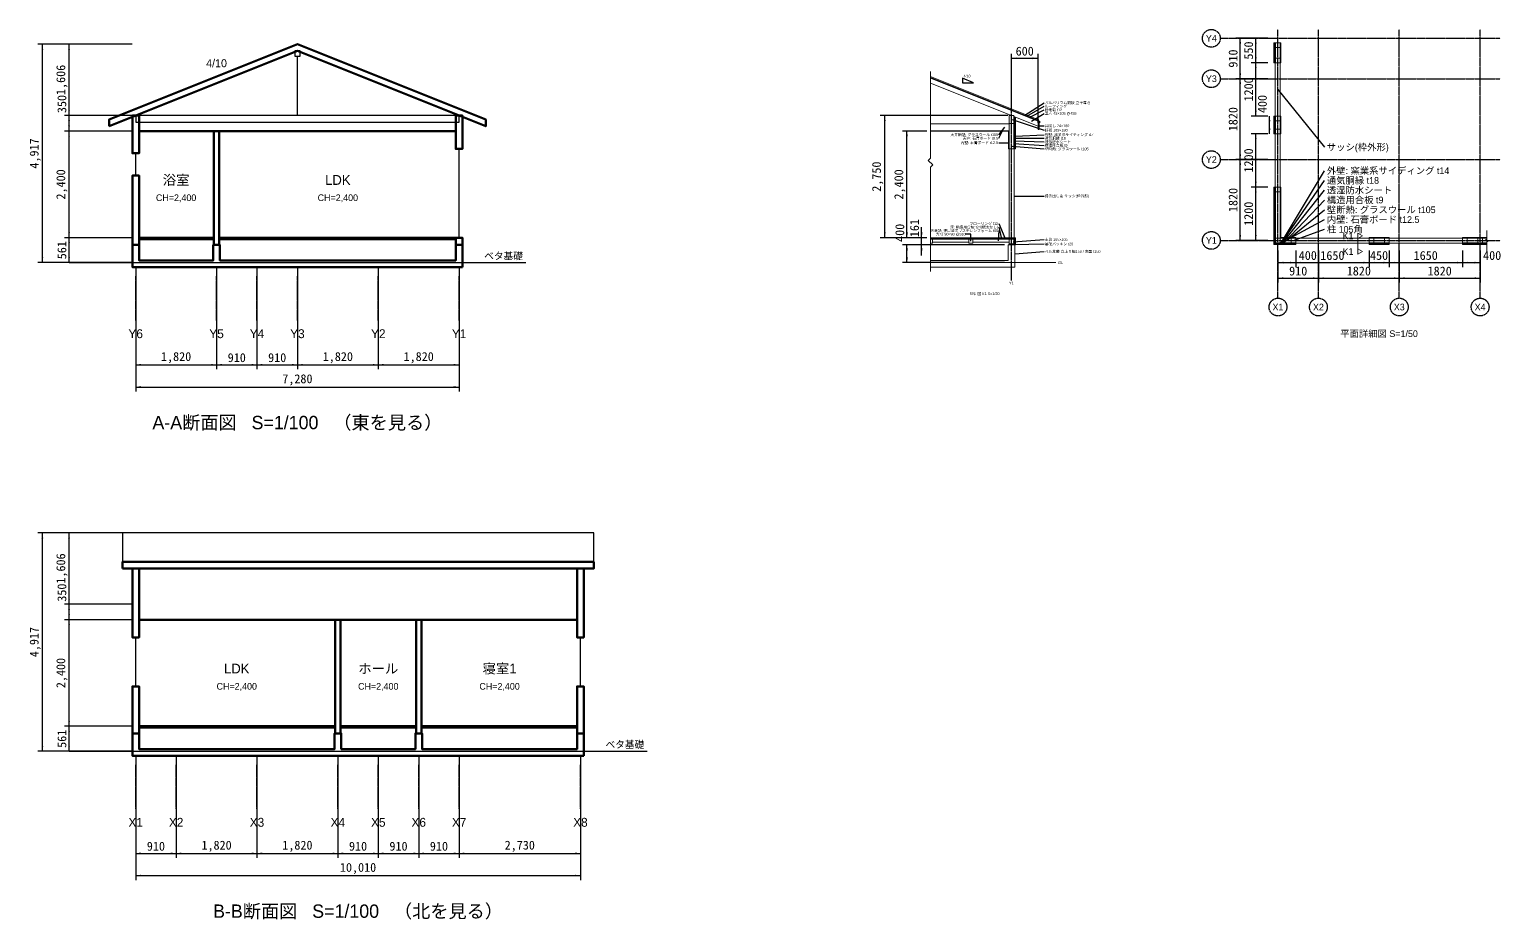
# Model space of a CAD drawing. Header units: millimetres. Extents: x -2900 to 61032, y -25289 to 10180.
# Drawn here: x 27899 to 61032, y -25289 to -5250 of the extents above; entities that cross this region are included whole.
import ezdxf
from ezdxf.enums import TextEntityAlignment as Align

# ---------------------------------------------------------------- set-up
doc = ezdxf.new("R2010")
doc.units = ezdxf.units.MM
doc.linetypes.add('CENTER', pattern=[50.8, 31.75, -6.35, 6.35, -6.35])
for name, color, linetype in [('DIM', 2, 'CONTINUOUS'), ('GRID', 1, 'CENTER'), ('SECT', 7, 'CONTINUOUS'), ('SECT_VIEW', 8, 'CONTINUOUS'), ('TEXT', 7, 'CONTINUOUS')]:
    doc.layers.add(name, color=color, linetype=linetype)
for name, color, linetype, lineweight in [('KANA_CUT', 255, 'CONTINUOUS', 0), ('KANA_INS', 6, 'CONTINUOUS', 0), ('KANA_VIEW', 8, 'CONTINUOUS', 0), ('PD_CUT', 255, 'CONTINUOUS', 0), ('PD_INS', 6, 'CONTINUOUS', 0), ('PD_VIEW', 8, 'CONTINUOUS', 0)]:
    doc.layers.add(name, color=color, linetype=linetype, lineweight=lineweight)
doc.styles.add('kst32b', font='kst32b')
doc.styles.add('unicode', font='unicode')
doc.dimstyles.get("Standard").update_dxf_attribs({"dimtxt": 200, "dimasz": 120, "dimexe": 100, "dimexo": 80, "dimgap": 60, "dimtad": 0, "dimtoh": 1, "dimzin": 12, "dimdsep": 46, "dimcen": 0.09, "dimazin": 3, "dimtfac": 1, "dimtdec": 4, "dimtofl": 0, "dimtmove": 0, "dimatfit": 3, "dimfxl": 1, "dimtolj": 1, "dimtzin": 0, "dimarcsym": 0})

# ---------------------------------------------------------------- blocks, each defined once
blk = doc.blocks.new('*D59')
at = {"layer": 'DIM', "color": 0, "linetype": 'ByBlock', "lineweight": -2}
for p, q in [((30290, -10580), (30290, -12900)), ((32110, -10580), (32110, -12900)), ((30290, -12800), (32110, -12800))]:
    blk.add_line(p, q, dxfattribs=at)
for points in [[(30290, -12800), (30410, -12780), (30410, -12820)], [(32110, -12800), (31990, -12820), (31990, -12780)]]:
    blk.add_solid(points, dxfattribs=at)
at = {"layer": 'DIM', "color": 0, "linetype": 'CONTINUOUS', "lineweight": -2, "insert": (31200, -12640), "char_height": 200, "width": 588.89, "attachment_point": 5}
blk.add_mtext('1,820', dxfattribs=at)
blk = doc.blocks.new('*D60')
at = {"layer": 'DIM', "color": 0, "linetype": 'ByBlock', "lineweight": -2}
for p, q in [((32110, -10580), (32110, -12900)), ((33020, -10580), (33020, -12900)), ((32110, -12800), (33020, -12800))]:
    blk.add_line(p, q, dxfattribs=at)
for points in [[(32110, -12800), (32230, -12780), (32230, -12820)], [(33020, -12800), (32900, -12820), (32900, -12780)]]:
    blk.add_solid(points, dxfattribs=at)
at = {"layer": 'DIM', "color": 0, "linetype": 'CONTINUOUS', "lineweight": -2, "insert": (32565, -12640), "char_height": 200, "width": 355.56, "attachment_point": 5}
blk.add_mtext('910', dxfattribs=at)
blk = doc.blocks.new('*D61')
at = {"layer": 'DIM', "color": 0, "linetype": 'ByBlock', "lineweight": -2}
for p, q in [((33020, -10580), (33020, -12900)), ((33930, -10580), (33930, -12900)), ((33020, -12800), (33930, -12800))]:
    blk.add_line(p, q, dxfattribs=at)
for points in [[(33020, -12800), (33140, -12780), (33140, -12820)], [(33930, -12800), (33810, -12820), (33810, -12780)]]:
    blk.add_solid(points, dxfattribs=at)
at = {"layer": 'DIM', "color": 0, "linetype": 'CONTINUOUS', "lineweight": -2, "insert": (33475, -12640), "char_height": 200, "width": 355.56, "attachment_point": 5}
blk.add_mtext('910', dxfattribs=at)
blk = doc.blocks.new('*D62')
at = {"layer": 'DIM', "color": 0, "linetype": 'ByBlock', "lineweight": -2}
for p, q in [((33930, -10580), (33930, -12900)), ((35750, -10580), (35750, -12900)), ((33930, -12800), (35750, -12800))]:
    blk.add_line(p, q, dxfattribs=at)
for points in [[(33930, -12800), (34050, -12780), (34050, -12820)], [(35750, -12800), (35630, -12820), (35630, -12780)]]:
    blk.add_solid(points, dxfattribs=at)
at = {"layer": 'DIM', "color": 0, "linetype": 'CONTINUOUS', "lineweight": -2, "insert": (34840, -12640), "char_height": 200, "width": 588.89, "attachment_point": 5}
blk.add_mtext('1,820', dxfattribs=at)
blk = doc.blocks.new('*D63')
at = {"layer": 'DIM', "color": 0, "linetype": 'ByBlock', "lineweight": -2}
for p, q in [((35750, -10580), (35750, -12900)), ((37570, -10580), (37570, -12900)), ((35750, -12800), (37570, -12800))]:
    blk.add_line(p, q, dxfattribs=at)
for points in [[(35750, -12800), (35870, -12780), (35870, -12820)], [(37570, -12800), (37450, -12820), (37450, -12780)]]:
    blk.add_solid(points, dxfattribs=at)
at = {"layer": 'DIM', "color": 0, "linetype": 'CONTINUOUS', "lineweight": -2, "insert": (36660, -12640), "char_height": 200, "width": 588.89, "attachment_point": 5}
blk.add_mtext('1,820', dxfattribs=at)
blk = doc.blocks.new('*D64')
at = {"layer": 'DIM', "color": 0, "linetype": 'ByBlock', "lineweight": -2}
for p, q in [((30290, -10580), (30290, -13400)), ((37570, -10580), (37570, -13400)), ((30290, -13300), (37570, -13300))]:
    blk.add_line(p, q, dxfattribs=at)
for points in [[(30290, -13300), (30410, -13280), (30410, -13320)], [(37570, -13300), (37450, -13320), (37450, -13280)]]:
    blk.add_solid(points, dxfattribs=at)
at = {"layer": 'DIM', "color": 0, "linetype": 'CONTINUOUS', "lineweight": -2, "insert": (33930, -13140), "char_height": 200, "width": 633.33, "attachment_point": 5}
blk.add_mtext('7,280', dxfattribs=at)
blk = doc.blocks.new('*D65')
at = {"layer": 'DIM', "color": 0, "linetype": 'ByBlock', "lineweight": -2}
for p, q in [((30210, -9939), (28690, -9939)), ((28790, -10500), (28790, -9939)), ((30210, -10500), (28690, -10500))]:
    blk.add_line(p, q, dxfattribs=at)
for points in [[(28790, -9939), (28810, -10059), (28770, -10059)], [(28790, -10500), (28770, -10380), (28810, -10380)]]:
    blk.add_solid(points, dxfattribs=at)
at = {"layer": 'DIM', "color": 0, "linetype": 'CONTINUOUS', "lineweight": -2, "insert": (28630, -10220), "char_height": 200, "width": 355.56, "attachment_point": 5, "rotation": 90}
blk.add_mtext('561', dxfattribs=at)
blk = doc.blocks.new('*D66')
at = {"layer": 'DIM', "color": 0, "linetype": 'ByBlock', "lineweight": -2}
for p, q in [((30210, -7539), (28690, -7539)), ((28790, -9939), (28790, -7539)), ((30210, -9939), (28690, -9939))]:
    blk.add_line(p, q, dxfattribs=at)
for points in [[(28790, -7539), (28810, -7659), (28770, -7659)], [(28790, -9939), (28770, -9819), (28810, -9819)]]:
    blk.add_solid(points, dxfattribs=at)
at = {"layer": 'DIM', "color": 0, "linetype": 'CONTINUOUS', "lineweight": -2, "insert": (28630, -8739), "char_height": 200, "width": 655.56, "attachment_point": 5, "rotation": 90}
blk.add_mtext('2,400', dxfattribs=at)
blk = doc.blocks.new('*D67')
at = {"layer": 'DIM', "color": 0, "linetype": 'ByBlock', "lineweight": -2}
for p, q in [((30210, -7189), (28690, -7189)), ((28790, -7539), (28790, -7189)), ((30210, -7539), (28690, -7539))]:
    blk.add_line(p, q, dxfattribs=at)
for points in [[(28790, -7189), (28810, -7309), (28770, -7309)], [(28790, -7539), (28770, -7419), (28810, -7419)]]:
    blk.add_solid(points, dxfattribs=at)
at = {"layer": 'DIM', "color": 0, "linetype": 'CONTINUOUS', "lineweight": -2, "insert": (28630, -6929), "char_height": 200, "width": 400, "attachment_point": 5, "rotation": 90}
blk.add_mtext('350', dxfattribs=at)
blk = doc.blocks.new('*D68')
at = {"layer": 'DIM', "color": 0, "linetype": 'ByBlock', "lineweight": -2}
for p, q in [((30210, -5583), (28690, -5583)), ((28790, -7189), (28790, -5583)), ((30210, -7189), (28690, -7189))]:
    blk.add_line(p, q, dxfattribs=at)
for points in [[(28790, -5583), (28810, -5703), (28770, -5703)], [(28790, -7189), (28770, -7069), (28810, -7069)]]:
    blk.add_solid(points, dxfattribs=at)
at = {"layer": 'DIM', "color": 0, "linetype": 'CONTINUOUS', "lineweight": -2, "insert": (28630, -6386), "char_height": 200, "width": 588.89, "attachment_point": 5, "rotation": 90}
blk.add_mtext('1,606', dxfattribs=at)
blk = doc.blocks.new('*D69')
at = {"layer": 'DIM', "color": 0, "linetype": 'ByBlock', "lineweight": -2}
for p, q in [((30210, -5583), (28090, -5583)), ((28190, -10500), (28190, -5583)), ((30210, -10500), (28090, -10500))]:
    blk.add_line(p, q, dxfattribs=at)
for points in [[(28190, -5583), (28210, -5703), (28170, -5703)], [(28190, -10500), (28170, -10380), (28210, -10380)]]:
    blk.add_solid(points, dxfattribs=at)
at = {"layer": 'DIM', "color": 0, "linetype": 'CONTINUOUS', "lineweight": -2, "insert": (28030, -8042), "char_height": 200, "width": 611.11, "attachment_point": 5, "rotation": 90}
blk.add_mtext('4,917', dxfattribs=at)
blk = doc.blocks.new('*D70')
at = {"layer": 'DIM', "color": 0, "linetype": 'ByBlock', "lineweight": -2}
for p, q in [((30290, -21580), (30290, -23900)), ((31200, -21580), (31200, -23900)), ((30290, -23800), (31200, -23800))]:
    blk.add_line(p, q, dxfattribs=at)
for points in [[(30290, -23800), (30410, -23780), (30410, -23820)], [(31200, -23800), (31080, -23820), (31080, -23780)]]:
    blk.add_solid(points, dxfattribs=at)
at = {"layer": 'DIM', "color": 0, "linetype": 'CONTINUOUS', "lineweight": -2, "insert": (30745, -23640), "char_height": 200, "width": 355.56, "attachment_point": 5}
blk.add_mtext('910', dxfattribs=at)
blk = doc.blocks.new('*D71')
at = {"layer": 'DIM', "color": 0, "linetype": 'ByBlock', "lineweight": -2}
for p, q in [((31200, -21580), (31200, -23900)), ((33020, -21580), (33020, -23900)), ((31200, -23800), (33020, -23800))]:
    blk.add_line(p, q, dxfattribs=at)
for points in [[(31200, -23800), (31320, -23780), (31320, -23820)], [(33020, -23800), (32900, -23820), (32900, -23780)]]:
    blk.add_solid(points, dxfattribs=at)
at = {"layer": 'DIM', "color": 0, "linetype": 'CONTINUOUS', "lineweight": -2, "insert": (32110, -23640), "char_height": 200, "width": 588.89, "attachment_point": 5}
blk.add_mtext('1,820', dxfattribs=at)
blk = doc.blocks.new('*D72')
at = {"layer": 'DIM', "color": 0, "linetype": 'ByBlock', "lineweight": -2}
for p, q in [((33020, -21580), (33020, -23900)), ((34840, -21580), (34840, -23900)), ((33020, -23800), (34840, -23800))]:
    blk.add_line(p, q, dxfattribs=at)
for points in [[(33020, -23800), (33140, -23780), (33140, -23820)], [(34840, -23800), (34720, -23820), (34720, -23780)]]:
    blk.add_solid(points, dxfattribs=at)
at = {"layer": 'DIM', "color": 0, "linetype": 'CONTINUOUS', "lineweight": -2, "insert": (33930, -23640), "char_height": 200, "width": 588.89, "attachment_point": 5}
blk.add_mtext('1,820', dxfattribs=at)
blk = doc.blocks.new('*D73')
at = {"layer": 'DIM', "color": 0, "linetype": 'ByBlock', "lineweight": -2}
for p, q in [((34840, -21580), (34840, -23900)), ((35750, -21580), (35750, -23900)), ((34840, -23800), (35750, -23800))]:
    blk.add_line(p, q, dxfattribs=at)
for points in [[(34840, -23800), (34960, -23780), (34960, -23820)], [(35750, -23800), (35630, -23820), (35630, -23780)]]:
    blk.add_solid(points, dxfattribs=at)
at = {"layer": 'DIM', "color": 0, "linetype": 'CONTINUOUS', "lineweight": -2, "insert": (35295, -23640), "char_height": 200, "width": 355.56, "attachment_point": 5}
blk.add_mtext('910', dxfattribs=at)
blk = doc.blocks.new('*D74')
at = {"layer": 'DIM', "color": 0, "linetype": 'ByBlock', "lineweight": -2}
for p, q in [((35750, -21580), (35750, -23900)), ((36660, -21580), (36660, -23900)), ((35750, -23800), (36660, -23800))]:
    blk.add_line(p, q, dxfattribs=at)
for points in [[(35750, -23800), (35870, -23780), (35870, -23820)], [(36660, -23800), (36540, -23820), (36540, -23780)]]:
    blk.add_solid(points, dxfattribs=at)
at = {"layer": 'DIM', "color": 0, "linetype": 'CONTINUOUS', "lineweight": -2, "insert": (36205, -23640), "char_height": 200, "width": 355.56, "attachment_point": 5}
blk.add_mtext('910', dxfattribs=at)
blk = doc.blocks.new('*D75')
at = {"layer": 'DIM', "color": 0, "linetype": 'ByBlock', "lineweight": -2}
for p, q in [((36660, -21580), (36660, -23900)), ((37570, -21580), (37570, -23900)), ((36660, -23800), (37570, -23800))]:
    blk.add_line(p, q, dxfattribs=at)
for points in [[(36660, -23800), (36780, -23780), (36780, -23820)], [(37570, -23800), (37450, -23820), (37450, -23780)]]:
    blk.add_solid(points, dxfattribs=at)
at = {"layer": 'DIM', "color": 0, "linetype": 'CONTINUOUS', "lineweight": -2, "insert": (37115, -23640), "char_height": 200, "width": 355.56, "attachment_point": 5}
blk.add_mtext('910', dxfattribs=at)
blk = doc.blocks.new('*D76')
at = {"layer": 'DIM', "color": 0, "linetype": 'ByBlock', "lineweight": -2}
for p, q in [((37570, -21580), (37570, -23900)), ((40300, -21580), (40300, -23900)), ((37570, -23800), (40300, -23800))]:
    blk.add_line(p, q, dxfattribs=at)
for points in [[(37570, -23800), (37690, -23780), (37690, -23820)], [(40300, -23800), (40180, -23820), (40180, -23780)]]:
    blk.add_solid(points, dxfattribs=at)
at = {"layer": 'DIM', "color": 0, "linetype": 'CONTINUOUS', "lineweight": -2, "insert": (38935, -23640), "char_height": 200, "width": 633.33, "attachment_point": 5}
blk.add_mtext('2,730', dxfattribs=at)
blk = doc.blocks.new('*D77')
at = {"layer": 'DIM', "color": 0, "linetype": 'ByBlock', "lineweight": -2}
for p, q in [((30290, -21580), (30290, -24400)), ((40300, -21580), (40300, -24400)), ((30290, -24300), (40300, -24300))]:
    blk.add_line(p, q, dxfattribs=at)
for points in [[(30290, -24300), (30410, -24280), (30410, -24320)], [(40300, -24300), (40180, -24320), (40180, -24280)]]:
    blk.add_solid(points, dxfattribs=at)
at = {"layer": 'DIM', "color": 0, "linetype": 'CONTINUOUS', "lineweight": -2, "insert": (35295, -24140), "char_height": 200, "width": 700, "attachment_point": 5}
blk.add_mtext('10,010', dxfattribs=at)
blk = doc.blocks.new('*D78')
at = {"layer": 'DIM', "color": 0, "linetype": 'ByBlock', "lineweight": -2}
for p, q in [((30210, -20939), (28690, -20939)), ((28790, -21500), (28790, -20939)), ((30210, -21500), (28690, -21500))]:
    blk.add_line(p, q, dxfattribs=at)
for points in [[(28790, -20939), (28810, -21059), (28770, -21059)], [(28790, -21500), (28770, -21380), (28810, -21380)]]:
    blk.add_solid(points, dxfattribs=at)
at = {"layer": 'DIM', "color": 0, "linetype": 'CONTINUOUS', "lineweight": -2, "insert": (28630, -21220), "char_height": 200, "width": 355.56, "attachment_point": 5, "rotation": 90}
blk.add_mtext('561', dxfattribs=at)
blk = doc.blocks.new('*D79')
at = {"layer": 'DIM', "color": 0, "linetype": 'ByBlock', "lineweight": -2}
for p, q in [((30210, -18539), (28690, -18539)), ((28790, -20939), (28790, -18539)), ((30210, -20939), (28690, -20939))]:
    blk.add_line(p, q, dxfattribs=at)
for points in [[(28790, -18539), (28810, -18659), (28770, -18659)], [(28790, -20939), (28770, -20819), (28810, -20819)]]:
    blk.add_solid(points, dxfattribs=at)
at = {"layer": 'DIM', "color": 0, "linetype": 'CONTINUOUS', "lineweight": -2, "insert": (28630, -19739), "char_height": 200, "width": 655.56, "attachment_point": 5, "rotation": 90}
blk.add_mtext('2,400', dxfattribs=at)
blk = doc.blocks.new('*D80')
at = {"layer": 'DIM', "color": 0, "linetype": 'ByBlock', "lineweight": -2}
for p, q in [((30210, -18189), (28690, -18189)), ((28790, -18539), (28790, -18189)), ((30210, -18539), (28690, -18539))]:
    blk.add_line(p, q, dxfattribs=at)
for points in [[(28790, -18189), (28810, -18309), (28770, -18309)], [(28790, -18539), (28770, -18419), (28810, -18419)]]:
    blk.add_solid(points, dxfattribs=at)
at = {"layer": 'DIM', "color": 0, "linetype": 'CONTINUOUS', "lineweight": -2, "insert": (28630, -17929), "char_height": 200, "width": 400, "attachment_point": 5, "rotation": 90}
blk.add_mtext('350', dxfattribs=at)
blk = doc.blocks.new('*D81')
at = {"layer": 'DIM', "color": 0, "linetype": 'ByBlock', "lineweight": -2}
for p, q in [((30210, -16583), (28690, -16583)), ((28790, -18189), (28790, -16583)), ((30210, -18189), (28690, -18189))]:
    blk.add_line(p, q, dxfattribs=at)
for points in [[(28790, -16583), (28810, -16703), (28770, -16703)], [(28790, -18189), (28770, -18069), (28810, -18069)]]:
    blk.add_solid(points, dxfattribs=at)
at = {"layer": 'DIM', "color": 0, "linetype": 'CONTINUOUS', "lineweight": -2, "insert": (28630, -17386), "char_height": 200, "width": 588.89, "attachment_point": 5, "rotation": 90}
blk.add_mtext('1,606', dxfattribs=at)
blk = doc.blocks.new('*D82')
at = {"layer": 'DIM', "color": 0, "linetype": 'ByBlock', "lineweight": -2}
for p, q in [((30210, -16583), (28090, -16583)), ((28190, -21500), (28190, -16583)), ((30210, -21500), (28090, -21500))]:
    blk.add_line(p, q, dxfattribs=at)
for points in [[(28190, -16583), (28210, -16703), (28170, -16703)], [(28190, -21500), (28170, -21380), (28210, -21380)]]:
    blk.add_solid(points, dxfattribs=at)
at = {"layer": 'DIM', "color": 0, "linetype": 'CONTINUOUS', "lineweight": -2, "insert": (28030, -19042), "char_height": 200, "width": 611.11, "attachment_point": 5, "rotation": 90}
blk.add_mtext('4,917', dxfattribs=at)
blk = doc.blocks.new('*D83')
at = {"layer": 'DIM', "color": 0, "linetype": 'ByBlock', "lineweight": -2}
for p, q in [((49845, -10100), (47550, -10100)), ((47650, -10500), (47650, -10100)), ((49845, -10500), (47550, -10500))]:
    blk.add_line(p, q, dxfattribs=at)
for points in [[(47650, -10100), (47670, -10220), (47630, -10220)], [(47650, -10500), (47630, -10380), (47670, -10380)]]:
    blk.add_solid(points, dxfattribs=at)
at = {"layer": 'DIM', "color": 0, "linetype": 'CONTINUOUS', "lineweight": -2, "insert": (47490, -9829), "char_height": 200, "width": 422.22, "attachment_point": 5, "rotation": 90}
blk.add_mtext('400', dxfattribs=at)
blk = doc.blocks.new('*D84')
at = {"layer": 'DIM', "color": 0, "linetype": 'ByBlock', "lineweight": -2}
for p, q in [((50000, -7109), (50000, -5800)), ((50000, -5900), (50600, -5900)), ((50600, -7349), (50600, -5800))]:
    blk.add_line(p, q, dxfattribs=at)
for points in [[(50000, -5900), (50120, -5880), (50120, -5920)], [(50600, -5900), (50480, -5920), (50480, -5880)]]:
    blk.add_solid(points, dxfattribs=at)
at = {"layer": 'DIM', "color": 0, "linetype": 'CONTINUOUS', "lineweight": -2, "insert": (50300, -5740), "char_height": 200, "width": 400, "attachment_point": 5}
blk.add_mtext('600', dxfattribs=at)
blk = doc.blocks.new('*D85')
at = {"layer": 'DIM', "color": 0, "linetype": 'ByBlock', "lineweight": -2}
for p, q in [((48100, -7539), (47550, -7539)), ((47650, -9939), (47650, -7539)), ((48100, -9939), (47550, -9939))]:
    blk.add_line(p, q, dxfattribs=at)
for points in [[(47650, -7539), (47670, -7659), (47630, -7659)], [(47650, -9939), (47630, -9819), (47670, -9819)]]:
    blk.add_solid(points, dxfattribs=at)
at = {"layer": 'DIM', "color": 0, "linetype": 'CONTINUOUS', "lineweight": -2, "insert": (47490, -8739), "char_height": 200, "width": 655.56, "attachment_point": 5, "rotation": 90}
blk.add_mtext('2,400', dxfattribs=at)
blk = doc.blocks.new('*D86')
at = {"layer": 'DIM', "color": 0, "linetype": 'ByBlock', "lineweight": -2}
for p, q in [((49920, -7189), (47050, -7189)), ((47150, -9939), (47150, -7189)), ((48100, -9939), (47050, -9939))]:
    blk.add_line(p, q, dxfattribs=at)
for points in [[(47150, -7189), (47170, -7309), (47130, -7309)], [(47150, -9939), (47130, -9819), (47170, -9819)]]:
    blk.add_solid(points, dxfattribs=at)
at = {"layer": 'DIM', "color": 0, "linetype": 'CONTINUOUS', "lineweight": -2, "insert": (46990, -8564), "char_height": 200, "width": 633.33, "attachment_point": 5, "rotation": 90}
blk.add_mtext('2,750', dxfattribs=at)
blk = doc.blocks.new('*D87')
at = {"layer": 'DIM', "color": 0, "linetype": 'ByBlock', "lineweight": -2}
for p, q in [((48100, -9939), (47880, -9939)), ((47980, -10340), (47980, -9699)), ((49845, -10100), (47880, -10100))]:
    blk.add_line(p, q, dxfattribs=at)
for points in [[(47980, -9939), (47960, -9819), (48000, -9819)], [(47980, -10100), (48000, -10220), (47960, -10220)]]:
    blk.add_solid(points, dxfattribs=at)
at = {"layer": 'DIM', "color": 0, "linetype": 'CONTINUOUS', "lineweight": -2, "insert": (47820, -9723), "char_height": 200, "width": 311.11, "attachment_point": 5, "rotation": 90}
blk.add_mtext('161', dxfattribs=at)
blk = doc.blocks.new('*D88')
at = {"layer": 'DIM', "color": 0, "linetype": 'ByBlock', "lineweight": -2}
for p, q in [((56000, -10230), (56000, -10600)), ((56400, -10230), (56400, -10600)), ((56000, -10500), (56400, -10500))]:
    blk.add_line(p, q, dxfattribs=at)
for points in [[(56000, -10500), (56120, -10480), (56120, -10520)], [(56400, -10500), (56280, -10520), (56280, -10480)]]:
    blk.add_solid(points, dxfattribs=at)
at = {"layer": 'DIM', "color": 0, "linetype": 'CONTINUOUS', "lineweight": -2, "insert": (56671, -10340), "char_height": 200, "width": 422.22, "attachment_point": 5}
blk.add_mtext('400', dxfattribs=at)
blk = doc.blocks.new('*D89')
at = {"layer": 'DIM', "color": 0, "linetype": 'ByBlock', "lineweight": -2}
for p, q in [((56400, -10230), (56400, -10600)), ((58050, -10230), (58050, -10600)), ((56400, -10500), (58050, -10500))]:
    blk.add_line(p, q, dxfattribs=at)
for points in [[(56400, -10500), (56520, -10480), (56520, -10520)], [(58050, -10500), (57930, -10520), (57930, -10480)]]:
    blk.add_solid(points, dxfattribs=at)
at = {"layer": 'DIM', "color": 0, "linetype": 'CONTINUOUS', "lineweight": -2, "insert": (57225, -10340), "char_height": 200, "width": 511.11, "attachment_point": 5}
blk.add_mtext('1650', dxfattribs=at)
blk = doc.blocks.new('*D90')
at = {"layer": 'DIM', "color": 0, "linetype": 'ByBlock', "lineweight": -2}
for p, q in [((58050, -10230), (58050, -10600)), ((58500, -10230), (58500, -10600)), ((58050, -10500), (58500, -10500))]:
    blk.add_line(p, q, dxfattribs=at)
for points in [[(58050, -10500), (58170, -10480), (58170, -10520)], [(58500, -10500), (58380, -10520), (58380, -10480)]]:
    blk.add_solid(points, dxfattribs=at)
at = {"layer": 'DIM', "color": 0, "linetype": 'CONTINUOUS', "lineweight": -2, "insert": (58275, -10340), "char_height": 200, "width": 422.22, "attachment_point": 5}
blk.add_mtext('450', dxfattribs=at)
blk = doc.blocks.new('*D91')
at = {"layer": 'DIM', "color": 0, "linetype": 'ByBlock', "lineweight": -2}
for p, q in [((58500, -10230), (58500, -10600)), ((60150, -10230), (60150, -10600)), ((58500, -10500), (60150, -10500))]:
    blk.add_line(p, q, dxfattribs=at)
for points in [[(58500, -10500), (58620, -10480), (58620, -10520)], [(60150, -10500), (60030, -10520), (60030, -10480)]]:
    blk.add_solid(points, dxfattribs=at)
at = {"layer": 'DIM', "color": 0, "linetype": 'CONTINUOUS', "lineweight": -2, "insert": (59325, -10340), "char_height": 200, "width": 511.11, "attachment_point": 5}
blk.add_mtext('1650', dxfattribs=at)
blk = doc.blocks.new('*D92')
at = {"layer": 'DIM', "color": 0, "linetype": 'ByBlock', "lineweight": -2}
for p, q in [((60150, -10230), (60150, -10600)), ((60550, -10230), (60550, -10600)), ((60150, -10500), (60550, -10500))]:
    blk.add_line(p, q, dxfattribs=at)
for points in [[(60150, -10500), (60270, -10480), (60270, -10520)], [(60550, -10500), (60430, -10520), (60430, -10480)]]:
    blk.add_solid(points, dxfattribs=at)
at = {"layer": 'DIM', "color": 0, "linetype": 'CONTINUOUS', "lineweight": -2, "insert": (60821, -10340), "char_height": 200, "width": 422.22, "attachment_point": 5}
blk.add_mtext('400', dxfattribs=at)
blk = doc.blocks.new('*D93')
at = {"layer": 'DIM', "color": 0, "linetype": 'ByBlock', "lineweight": -2}
for p, q in [((56000, -10230), (56000, -10950)), ((56910, -10230), (56910, -10950)), ((56000, -10850), (56910, -10850))]:
    blk.add_line(p, q, dxfattribs=at)
for points in [[(56000, -10850), (56120, -10830), (56120, -10870)], [(56910, -10850), (56790, -10870), (56790, -10830)]]:
    blk.add_solid(points, dxfattribs=at)
at = {"layer": 'DIM', "color": 0, "linetype": 'CONTINUOUS', "lineweight": -2, "insert": (56455, -10690), "char_height": 200, "width": 355.56, "attachment_point": 5}
blk.add_mtext('910', dxfattribs=at)
blk = doc.blocks.new('*D94')
at = {"layer": 'DIM', "color": 0, "linetype": 'ByBlock', "lineweight": -2}
for p, q in [((56910, -10230), (56910, -10950)), ((58730, -10230), (58730, -10950)), ((56910, -10850), (58730, -10850))]:
    blk.add_line(p, q, dxfattribs=at)
for points in [[(56910, -10850), (57030, -10830), (57030, -10870)], [(58730, -10850), (58610, -10870), (58610, -10830)]]:
    blk.add_solid(points, dxfattribs=at)
at = {"layer": 'DIM', "color": 0, "linetype": 'CONTINUOUS', "lineweight": -2, "insert": (57820, -10690), "char_height": 200, "width": 511.11, "attachment_point": 5}
blk.add_mtext('1820', dxfattribs=at)
blk = doc.blocks.new('*D95')
at = {"layer": 'DIM', "color": 0, "linetype": 'ByBlock', "lineweight": -2}
for p, q in [((58730, -10230), (58730, -10950)), ((60550, -10230), (60550, -10950)), ((58730, -10850), (60550, -10850))]:
    blk.add_line(p, q, dxfattribs=at)
for points in [[(58730, -10850), (58850, -10830), (58850, -10870)], [(60550, -10850), (60430, -10870), (60430, -10830)]]:
    blk.add_solid(points, dxfattribs=at)
at = {"layer": 'DIM', "color": 0, "linetype": 'CONTINUOUS', "lineweight": -2, "insert": (59640, -10690), "char_height": 200, "width": 511.11, "attachment_point": 5}
blk.add_mtext('1820', dxfattribs=at)
blk = doc.blocks.new('*D96')
at = {"layer": 'DIM', "color": 0, "linetype": 'ByBlock', "lineweight": -2}
for p, q in [((55770, -8800), (55400, -8800)), ((55500, -10000), (55500, -8800)), ((55770, -10000), (55400, -10000))]:
    blk.add_line(p, q, dxfattribs=at)
for points in [[(55500, -8800), (55520, -8920), (55480, -8920)], [(55500, -10000), (55480, -9880), (55520, -9880)]]:
    blk.add_solid(points, dxfattribs=at)
at = {"layer": 'DIM', "color": 0, "linetype": 'CONTINUOUS', "lineweight": -2, "insert": (55340, -9400), "char_height": 200, "width": 511.11, "attachment_point": 5, "rotation": 90}
blk.add_mtext('1200', dxfattribs=at)
blk = doc.blocks.new('*D97')
at = {"layer": 'DIM', "color": 0, "linetype": 'ByBlock', "lineweight": -2}
for p, q in [((55770, -7600), (55400, -7600)), ((55500, -8800), (55500, -7600)), ((55770, -8800), (55400, -8800))]:
    blk.add_line(p, q, dxfattribs=at)
for points in [[(55500, -7600), (55520, -7720), (55480, -7720)], [(55500, -8800), (55480, -8680), (55520, -8680)]]:
    blk.add_solid(points, dxfattribs=at)
at = {"layer": 'DIM', "color": 0, "linetype": 'CONTINUOUS', "lineweight": -2, "insert": (55340, -8200), "char_height": 200, "width": 511.11, "attachment_point": 5, "rotation": 90}
blk.add_mtext('1200', dxfattribs=at)
blk = doc.blocks.new('*D98')
at = {"layer": 'DIM', "color": 0, "linetype": 'ByBlock', "lineweight": -2}
for p, q in [((55770, -6000), (55400, -6000)), ((55500, -7200), (55500, -6000)), ((55770, -7200), (55400, -7200))]:
    blk.add_line(p, q, dxfattribs=at)
for points in [[(55500, -6000), (55520, -6120), (55480, -6120)], [(55500, -7200), (55480, -7080), (55520, -7080)]]:
    blk.add_solid(points, dxfattribs=at)
at = {"layer": 'DIM', "color": 0, "linetype": 'CONTINUOUS', "lineweight": -2, "insert": (55340, -6600), "char_height": 200, "width": 511.11, "attachment_point": 5, "rotation": 90}
blk.add_mtext('1200', dxfattribs=at)
blk = doc.blocks.new('*D99')
at = {"layer": 'DIM', "color": 0, "linetype": 'ByBlock', "lineweight": -2}
for p, q in [((55770, -5450), (55400, -5450)), ((55500, -6000), (55500, -5450)), ((55770, -6000), (55400, -6000))]:
    blk.add_line(p, q, dxfattribs=at)
for points in [[(55500, -5450), (55520, -5570), (55480, -5570)], [(55500, -6000), (55480, -5880), (55520, -5880)]]:
    blk.add_solid(points, dxfattribs=at)
at = {"layer": 'DIM', "color": 0, "linetype": 'CONTINUOUS', "lineweight": -2, "insert": (55340, -5725), "char_height": 200, "width": 400, "attachment_point": 5, "rotation": 90}
blk.add_mtext('550', dxfattribs=at)
blk = doc.blocks.new('*D100')
at = {"layer": 'DIM', "color": 0, "linetype": 'ByBlock', "lineweight": -2}
for p, q in [((55770, -8180), (55050, -8180)), ((55150, -10000), (55150, -8180)), ((55770, -10000), (55050, -10000))]:
    blk.add_line(p, q, dxfattribs=at)
for points in [[(55150, -8180), (55170, -8300), (55130, -8300)], [(55150, -10000), (55130, -9880), (55170, -9880)]]:
    blk.add_solid(points, dxfattribs=at)
at = {"layer": 'DIM', "color": 0, "linetype": 'CONTINUOUS', "lineweight": -2, "insert": (54990, -9090), "char_height": 200, "width": 511.11, "attachment_point": 5, "rotation": 90}
blk.add_mtext('1820', dxfattribs=at)
blk = doc.blocks.new('*D101')
at = {"layer": 'DIM', "color": 0, "linetype": 'ByBlock', "lineweight": -2}
for p, q in [((55770, -6360), (55050, -6360)), ((55150, -8180), (55150, -6360)), ((55770, -8180), (55050, -8180))]:
    blk.add_line(p, q, dxfattribs=at)
for points in [[(55150, -6360), (55170, -6480), (55130, -6480)], [(55150, -8180), (55130, -8060), (55170, -8060)]]:
    blk.add_solid(points, dxfattribs=at)
at = {"layer": 'DIM', "color": 0, "linetype": 'CONTINUOUS', "lineweight": -2, "insert": (54990, -7270), "char_height": 200, "width": 511.11, "attachment_point": 5, "rotation": 90}
blk.add_mtext('1820', dxfattribs=at)
blk = doc.blocks.new('*D102')
at = {"layer": 'DIM', "color": 0, "linetype": 'ByBlock', "lineweight": -2}
for p, q in [((55770, -5450), (55050, -5450)), ((55150, -6360), (55150, -5450)), ((55770, -6360), (55050, -6360))]:
    blk.add_line(p, q, dxfattribs=at)
for points in [[(55150, -5450), (55170, -5570), (55130, -5570)], [(55150, -6360), (55130, -6240), (55170, -6240)]]:
    blk.add_solid(points, dxfattribs=at)
at = {"layer": 'DIM', "color": 0, "linetype": 'CONTINUOUS', "lineweight": -2, "insert": (54990, -5905), "char_height": 200, "width": 355.56, "attachment_point": 5, "rotation": 90}
blk.add_mtext('910', dxfattribs=at)
blk = doc.blocks.new('*D103')
at = {"layer": 'DIM', "color": 0, "linetype": 'ByBlock', "lineweight": -2}
for p, q in [((55770, -7200), (55710, -7200)), ((55810, -7600), (55810, -7200)), ((55770, -7600), (55710, -7600))]:
    blk.add_line(p, q, dxfattribs=at)
for points in [[(55810, -7200), (55830, -7320), (55790, -7320)], [(55810, -7600), (55790, -7480), (55830, -7480)]]:
    blk.add_solid(points, dxfattribs=at)
at = {"layer": 'DIM', "color": 0, "linetype": 'CONTINUOUS', "lineweight": -2, "insert": (55650, -6929), "char_height": 200, "width": 422.22, "attachment_point": 5, "rotation": 90}
blk.add_mtext('400', dxfattribs=at)

msp = doc.modelspace()

# ---------------------------------------------------------------- linework, layer by layer
at = {"layer": 'DIM'}
msp.add_lwpolyline([(48900, -6350), (48900, -6450), (49150, -6450)], close=True, dxfattribs=at)
at = {"layer": 'GRID'}
for p, q in [((56000, -11300), (56000, -5250)), ((56910, -11300), (56910, -5250)), ((58730, -11300), (58730, -5250)), ((60550, -11300), (60550, -5250)), ((54700, -5450), (61000, -5450)), ((50000, -10900), (50000, -6100)), ((54700, -6360), (61000, -6360)), ((54700, -8180), (61000, -8180)), ((54700, -10000), (61000, -10000)), ((30290, -11800), (30290, -10800)), ((32110, -11800), (32110, -10800)), ((33020, -11800), (33020, -10800)), ((33930, -11800), (33930, -10800)), ((35750, -11800), (35750, -10800)), ((37570, -11800), (37570, -10800)), ((30290, -22800), (30290, -21800)), ((31200, -22800), (31200, -21800)), ((33020, -22800), (33020, -21800)), ((34840, -22800), (34840, -21800)), ((35750, -22800), (35750, -21800)), ((36660, -22800), (36660, -21800)), ((37570, -22800), (37570, -21800)), ((40300, -22800), (40300, -21800))]:
    msp.add_line(p, q, dxfattribs=at)
for centre in [(54500, -5450), (54500, -6360), (54500, -8180), (54500, -10000), (56000, -11500), (56910, -11500), (58730, -11500), (60550, -11500)]:
    msp.add_circle(centre, 200, dxfattribs=at)
at = {"layer": 'KANA_CUT'}
for points in [[(48180, -6347.913), (50624, -7325.513), (50624, -7312.589), (48180, -6334.989)], [(48180, -6461), (50000, -7189), (50052.5, -7189), (50052.5, -7210), (50600, -7429), (50600, -7315.913), (48180, -6347.913)], [(49947.5, -7369), (50052.5, -7369), (50052.5, -7189), (49947.5, -7189)], [(50052.5, -7939), (50061.5, -7939), (50061.5, -7213.6), (50052.5, -7210)], [(50061.5, -7939), (50079.5, -7939), (50079.5, -7220.8), (50061.5, -7213.6)], [(50600, -7505.513), (50624, -7505.513), (50624, -7325.513), (50600, -7325.513)], [(49947.5, -9939), (50061.5, -9939), (50061.5, -7939), (49947.5, -7939)], [(50052.5, -10080), (50061.5, -10080), (50061.5, -9939), (50052.5, -9939)], [(50061.5, -10080), (50079.5, -10080), (50079.5, -9939), (50061.5, -9939)], [(48180, -9975), (50052.5, -9975), (50052.5, -9951), (48180, -9951)], [(48180, -10065), (48225, -10065), (48225, -9975), (48180, -9975)], [(50075, -10600), (50075, -10100), (49925, -10100), (49925, -10450), (48180, -10450), (48180, -10600)], [(49045, -10065), (49135, -10065), (49135, -9975), (49045, -9975)], [(49947.5, -10080), (50052.5, -10080), (50052.5, -9975), (49947.5, -9975)], [(49947.5, -10100), (50052.5, -10100), (50052.5, -10080), (49947.5, -10080)]]:
    msp.add_lwpolyline(points, close=True, dxfattribs=at)
at = {"layer": 'KANA_INS'}
for points in [[(48180, -7529.5), (49947.5, -7529.5), (49947.5, -7374.5), (48180, -7374.5)], [(49947.5, -7939), (50052.5, -7939), (50052.5, -7369), (49947.5, -7369)], [(48225, -10040), (49045, -10040), (49045, -9975), (48225, -9975)], [(49135, -10040), (49947.5, -10040), (49947.5, -9975), (49135, -9975)]]:
    msp.add_lwpolyline(points, close=True, dxfattribs=at)
at = {"layer": 'KANA_VIEW'}
for p, q in [((48180, -6306.989), (50620, -7282.989)), ((48180, -6333.912), (50624, -7311.512)), ((50062.5, -7939), (50062.5, -7214)), ((50062.5, -10080), (50062.5, -9939)), ((47900, -10500), (51000, -10500))]:
    msp.add_line(p, q, dxfattribs=at)
for points in [[(48180, -10700), (48180, -8350), (48230, -8300), (48130, -8200), (48180, -8150), (48180, -6200)], [(48180, -6331.989), (50640, -7315.989), (50640, -7350)]]:
    msp.add_lwpolyline(points, dxfattribs=at)
for points in [[(50079.5, -7939), (50093.5, -7939), (50093.5, -7226.4), (50079.5, -7220.8)], [(48180, -7539), (49947.5, -7539), (49947.5, -7529.5), (48180, -7529.5)], [(49935, -7939), (49947.5, -7939), (49947.5, -7539), (49935, -7539)], [(48180, -9951), (50052.5, -9951), (50052.5, -9939), (48180, -9939)], [(50079.5, -10100), (50093.5, -10100), (50093.5, -9939), (50079.5, -9939)]]:
    msp.add_lwpolyline(points, close=True, dxfattribs=at)
at = {"layer": 'PD_CUT'}
for points in [[(55920.5, -6000), (55938.5, -6000), (55938.5, -5550), (55920.5, -5550)], [(55938.5, -6000), (55947.5, -6000), (55947.5, -5550), (55938.5, -5550)], [(55947.5, -5655), (56052.5, -5655), (56052.5, -5550), (55947.5, -5550)], [(55947.5, -6000), (56052.5, -6000), (56052.5, -5895), (55947.5, -5895)], [(55938.5, -7200), (56052.5, -7200), (56052.5, -6000), (55938.5, -6000)], [(55920.5, -7600), (55938.5, -7600), (55938.5, -7200), (55920.5, -7200)], [(55938.5, -7600), (55947.5, -7600), (55947.5, -7200), (55938.5, -7200)], [(55947.5, -7305), (56052.5, -7305), (56052.5, -7200), (55947.5, -7200)], [(55938.5, -8800), (56052.5, -8800), (56052.5, -7600), (55938.5, -7600)], [(55947.5, -7600), (56052.5, -7600), (56052.5, -7495), (55947.5, -7495)], [(55920.5, -10079.5), (56400, -10079.5), (56400, -10061.5), (55938.5, -10061.5), (55938.5, -8800), (55920.5, -8800)], [(55938.5, -10061.5), (56400, -10061.5), (56400, -10052.5), (55947.5, -10052.5), (55947.5, -8800), (55938.5, -8800)], [(55947.5, -8905), (56052.5, -8905), (56052.5, -8800), (55947.5, -8800)], [(55947.5, -10052.5), (56052.5, -10052.5), (56052.5, -9947.5), (55947.5, -9947.5)], [(56295, -10052.5), (56400, -10052.5), (56400, -9947.5), (56295, -9947.5)], [(56400, -10061.5), (58050, -10061.5), (58050, -9947.5), (56400, -9947.5)], [(58050, -10052.5), (58155, -10052.5), (58155, -9947.5), (58050, -9947.5)], [(58050, -10061.5), (58500, -10061.5), (58500, -10052.5), (58050, -10052.5)], [(58050, -10079.5), (58500, -10079.5), (58500, -10061.5), (58050, -10061.5)], [(58395, -10052.5), (58500, -10052.5), (58500, -9947.5), (58395, -9947.5)], [(58500, -10061.5), (60150, -10061.5), (60150, -9947.5), (58500, -9947.5)], [(60150, -10052.5), (60255, -10052.5), (60255, -9947.5), (60150, -9947.5)], [(60150, -10061.5), (60700, -10061.5), (60700, -10052.5), (60150, -10052.5)], [(60150, -10079.5), (60700, -10079.5), (60700, -10061.5), (60150, -10061.5)], [(60497.5, -10052.5), (60602.5, -10052.5), (60602.5, -9947.5), (60497.5, -9947.5)]]:
    msp.add_lwpolyline(points, close=True, dxfattribs=at)
at = {"layer": 'PD_INS'}
for points in [[(55947.5, -5895), (56052.5, -5895), (56052.5, -5655), (55947.5, -5655)], [(55947.5, -7495), (56052.5, -7495), (56052.5, -7305), (55947.5, -7305)], [(55947.5, -9947.5), (56052.5, -9947.5), (56052.5, -8905), (55947.5, -8905)], [(56052.5, -10052.5), (56295, -10052.5), (56295, -9947.5), (56052.5, -9947.5)], [(58155, -10052.5), (58395, -10052.5), (58395, -9947.5), (58155, -9947.5)], [(60255, -10052.5), (60497.5, -10052.5), (60497.5, -9947.5), (60255, -9947.5)], [(60602.5, -10052.5), (60700, -10052.5), (60700, -9947.5), (60602.5, -9947.5)]]:
    msp.add_lwpolyline(points, close=True, dxfattribs=at)
at = {"layer": 'PD_VIEW'}
for p, q in [((55937.5, -6000), (55937.5, -5550)), ((55937.5, -7600), (55937.5, -7200)), ((58050, -10062.5), (58500, -10062.5)), ((60150, -10062.5), (60700, -10062.5))]:
    msp.add_line(p, q, dxfattribs=at)
at = {"layer": 'PD_VIEW', "color": 8}
msp.add_line((57800, -10250), (57800, -9900), dxfattribs=at)
at = {"layer": 'PD_VIEW'}
for points in [[(55906.5, -6000), (55920.5, -6000), (55920.5, -5550), (55906.5, -5550)], [(56052.5, -6000), (56065, -6000), (56065, -5550), (56052.5, -5550)], [(55906.5, -7600), (55920.5, -7600), (55920.5, -7200), (55906.5, -7200)], [(56052.5, -7600), (56065, -7600), (56065, -7200), (56052.5, -7200)], [(55906.5, -10093.5), (56400, -10093.5), (56400, -10079.5), (55920.5, -10079.5), (55920.5, -8800), (55906.5, -8800)], [(56052.5, -9947.5), (56400, -9947.5), (56400, -9935), (56065, -9935), (56065, -8800), (56052.5, -8800)], [(58050, -9947.5), (58500, -9947.5), (58500, -9935), (58050, -9935)], [(60150, -9947.5), (60700, -9947.5), (60700, -9935), (60150, -9935)], [(58050, -10093.5), (58500, -10093.5), (58500, -10079.5), (58050, -10079.5)], [(60150, -10093.5), (60700, -10093.5), (60700, -10079.5), (60150, -10079.5)]]:
    msp.add_lwpolyline(points, close=True, dxfattribs=at)
for points in [[(55937.5, -8800), (55937.5, -10062.5), (56400, -10062.5)], [(60700, -10250), (60700, -10030), (60740, -10010), (60660, -9990), (60700, -9970), (60700, -9780)]]:
    msp.add_lwpolyline(points, dxfattribs=at)
at = {"layer": 'PD_VIEW', "color": 8}
for points in [[(57800, -9960), (57900, -9900), (57800, -9840)], [(57800, -10310), (57900, -10250), (57800, -10190)]]:
    msp.add_lwpolyline(points, close=True, dxfattribs=at)
at = {"layer": 'SECT', "lineweight": 50}
for p, q in [((30365, -7539), (32050, -7539)), ((32170, -7539), (37495, -7539)), ((30365, -18539), (34780, -18539)), ((34900, -18539), (36600, -18539)), ((36720, -18539), (40225, -18539))]:
    msp.add_line(p, q, dxfattribs=at)
for points in [[(29690, -7429), (33930, -5733), (38170, -7429), (38170, -7279), (33930, -5583), (29690, -7279)], [(30215, -7189), (30365, -7189), (30365, -8039), (30215, -8039)], [(37495, -7189), (37645, -7189), (37645, -7939), (37495, -7939)], [(32170, -10100), (32170, -7539), (32050, -7539), (32050, -10100)], [(30365, -10100), (30215, -10100), (30215, -8539), (30365, -8539)], [(30365, -9969), (32050, -9969), (32050, -9939), (30365, -9939)], [(32170, -9969), (37495, -9969), (37495, -9939), (32170, -9939)], [(37645, -10100), (37495, -10100), (37495, -9939), (37645, -9939)], [(37645, -10600), (37495, -10600), (32185, -10600), (32035, -10600), (30365, -10600), (30215, -10600), (30215, -10450), (30215, -10100), (30365, -10100), (30365, -10450), (32035, -10450), (32035, -10100), (32185, -10100), (32185, -10450), (37495, -10450), (37495, -10100), (37645, -10100), (37645, -10450)], [(29990, -17389), (40600, -17389), (40600, -17239), (29990, -17239)], [(30215, -17389), (30365, -17389), (30365, -18939), (30215, -18939)], [(40225, -17389), (40375, -17389), (40375, -18939), (40225, -18939)], [(34900, -21100), (34900, -18539), (34780, -18539), (34780, -21100)], [(36720, -21100), (36720, -18539), (36600, -18539), (36600, -21100)], [(30365, -21100), (30215, -21100), (30215, -20039), (30365, -20039)], [(40375, -21100), (40225, -21100), (40225, -20039), (40375, -20039)], [(40375, -21600), (40225, -21600), (36735, -21600), (36585, -21600), (34915, -21600), (34765, -21600), (30365, -21600), (30215, -21600), (30215, -21450), (30215, -21100), (30365, -21100), (30365, -21450), (34765, -21450), (34765, -21100), (34915, -21100), (34915, -21450), (36585, -21450), (36585, -21100), (36735, -21100), (36735, -21450), (40225, -21450), (40225, -21100), (40375, -21100), (40375, -21450)], [(30365, -20969), (34780, -20969), (34780, -20939), (30365, -20939)], [(34900, -20969), (36600, -20969), (36600, -20939), (34900, -20939)], [(36720, -20969), (40225, -20969), (40225, -20939), (36720, -20939)]]:
    msp.add_lwpolyline(points, close=True, dxfattribs=at)
at = {"layer": 'SECT_VIEW'}
for p, q in [((33930, -7189), (33930, -5853)), ((37570, -9939), (37570, -7939)), ((30290, -8539), (30290, -8039)), ((28790, -10500), (39070, -10500)), ((30290, -20039), (30290, -18939)), ((40300, -20039), (40300, -18939)), ((28790, -21500), (41800, -21500))]:
    msp.add_line(p, q, dxfattribs=at)
for points in [[(33870, -5853), (33990, -5853), (33990, -5733), (33870, -5733)], [(30290, -7339), (37570, -7339), (37570, -7189), (30290, -7189)], [(29990, -17239), (40600, -17239), (40600, -16583), (29990, -16583)]]:
    msp.add_lwpolyline(points, close=True, dxfattribs=at)
at = {"layer": 'TEXT'}
for p, q in [((56000, -6600), (57050, -7900)), ((50300, -7180), (50735, -6900)), ((50020, -7280), (50735, -7520)), ((50350, -7201.9), (50735, -6980)), ((50400, -7229.4), (50735, -7060)), ((50450, -7312), (50735, -7140)), ((49715, -7620), (49850, -7450)), ((49715, -7700), (49800, -7534)), ((50086, -7650), (50735, -7620)), ((50612, -7420), (50735, -7420)), ((49715, -7800), (49941, -7800)), ((50020, -7880), (50735, -7940)), ((50057, -7820), (50735, -7860)), ((50062.5, -7760), (50735, -7780)), ((50070, -7700), (50735, -7700)), ((56060, -10086.5), (57050, -8430)), ((56075, -10070.5), (57050, -8650)), ((56100, -10062.5), (57050, -8870)), ((50061.5, -9000), (50735, -9000)), ((56130, -10057), (57050, -9090)), ((56200, -10000), (57050, -9310)), ((56280, -9941.25), (57050, -9530)), ((49715, -9780), (49700, -10007)), ((49715, -9620), (49850, -9945)), ((49715, -9700), (49780, -9963)), ((56347.5, -10000), (57050, -9750)), ((50040, -10030), (50735, -9980)), ((50045, -10090), (50735, -10080)), ((50075, -10300), (50735, -10250))]:
    msp.add_line(p, q, dxfattribs=at)
msp.add_lwpolyline([(49090, -10020), (49090, -9860), (48960, -9860)], dxfattribs=at)

# ---------------------------------------------------------------- texts
at = {"layer": 'GRID', "style": 'kst32b'}
for s, p in [('Y6', (30290, -12100)), ('Y5', (32110, -12100)), ('Y4', (33020, -12100)), ('Y3', (33930, -12100)), ('Y2', (35750, -12100)), ('Y1', (37570, -12100)), ('X1', (30290, -23100)), ('X2', (31200, -23100)), ('X3', (33020, -23100)), ('X4', (34840, -23100)), ('X5', (35750, -23100)), ('X6', (36660, -23100)), ('X7', (37570, -23100)), ('X8', (40300, -23100))]:
    msp.add_text(s, height=200, dxfattribs=at).set_placement(p, align=Align.MIDDLE_CENTER)
at = {"layer": 'TEXT'}
for s, height, style, p in [('Y4', 150, 'unicode', (54500, -5450)), ('4/10', 180, 'kst32b', (32110, -6011)), ('Y3', 150, 'unicode', (54500, -6360)), ('Y2', 150, 'unicode', (54500, -8180)), ('浴室', 220, 'kst32b', (31200, -8639)), ('LDK', 220, 'kst32b', (34840, -8639)), ('CH=2,400', 150, 'kst32b', (31200, -9039)), ('CH=2,400', 150, 'kst32b', (34840, -9039)), ('Y1', 150, 'unicode', (54500, -10000)), ('ベタ基礎', 160, 'kst32b', (38570, -10350)), ('矩計図 K1 S=1/20', 60, 'kst32b', (49400, -11200)), ('X1', 150, 'unicode', (56000, -11500)), ('X2', 150, 'unicode', (56910, -11500)), ('X3', 150, 'unicode', (58730, -11500)), ('X4', 150, 'unicode', (60550, -11500)), ('平面詳細図 S=1/50', 150, 'unicode', (58275, -12100)), ('A-A断面図   S=1/100   （東を見る）', 300, 'kst32b', (33930, -14100)), ('LDK', 220, 'kst32b', (32565, -19639)), ('ホール', 220, 'kst32b', (35750, -19639)), ('寝室1', 220, 'kst32b', (38480, -19639)), ('CH=2,400', 150, 'kst32b', (32565, -20039)), ('CH=2,400', 150, 'kst32b', (35750, -20039)), ('CH=2,400', 150, 'kst32b', (38480, -20039)), ('ベタ基礎', 160, 'kst32b', (41300, -21350)), ('B-B断面図   S=1/100   （北を見る）', 300, 'kst32b', (35295, -25100))]:
    msp.add_text(s, height=height, dxfattribs=dict(at, style=style)).set_placement(p, align=Align.MIDDLE_CENTER)
at = {"layer": 'TEXT', "style": 'kst32b'}
msp.add_text('4/10', height=60, dxfattribs=at).set_placement((48920, -6330))
at = {"layer": 'TEXT'}
for s, height, style, p in [('ルーフィング', 60, 'kst32b', (50750, -6980)), ('ガルバリウム鋼板 立平葺き', 60, 'kst32b', (50750, -6900)), ('野地板 t12', 60, 'kst32b', (50750, -7060)), ('垂木 45×105 @455', 60, 'kst32b', (50750, -7140)), ('外壁: 窯業系サイディング t14', 60, 'kst32b', (50750, -7620)), ('軒桁 105×180', 60, 'kst32b', (50750, -7520)), ('鼻隠し 24×180', 60, 'kst32b', (50750, -7420)), ('壁断熱: グラスウール t105', 60, 'kst32b', (50750, -7940)), ('通気胴縁 t18', 60, 'kst32b', (50750, -7700)), ('構造用合板 t9', 60, 'kst32b', (50750, -7860)), ('透湿防水シート', 60, 'kst32b', (50750, -7780)), ('サッシ(枠外形)', 150, 'unicode', (57100, -7900)), ('外壁: 窯業系サイディング t14', 150, 'unicode', (57100, -8430)), ('通気胴縁 t18', 150, 'unicode', (57100, -8650)), ('透湿防水シート', 150, 'unicode', (57100, -8870)), ('掃き出し窓 サッシ(枠外形)', 60, 'kst32b', (50750, -9000)), ('壁断熱: グラスウール t105', 150, 'unicode', (57100, -9310)), ('構造用合板 t9', 150, 'unicode', (57100, -9090)), ('内壁: 石膏ボード t12.5', 150, 'unicode', (57100, -9530)), ('大引 90×90 @910', 60, 'kst32b', (48300, -9860)), ('柱 105角', 150, 'unicode', (57100, -9750)), ('基礎パッキン t20', 60, 'kst32b', (50750, -10080)), ('べた基礎 立上り幅150 / 底盤 t150', 60, 'kst32b', (50750, -10250)), ('土台 105×105', 60, 'kst32b', (50750, -9980)), ('GL', 60, 'kst32b', (51050, -10500))]:
    msp.add_text(s, height=height, dxfattribs=dict(at, style=style)).set_placement(p, align=Align.MIDDLE_LEFT)
for s, height, style, p in [('天井断熱: グラスウール t155', 60, 'kst32b', (49700, -7620)), ('内壁: 石膏ボード t12.5', 60, 'kst32b', (49700, -7800)), ('天井: 石膏ボード t9.5', 60, 'kst32b', (49700, -7700)), ('フローリング t12', 60, 'kst32b', (49700, -9620)), ('床断熱: 押出法ポリスチレンフォーム t65', 60, 'kst32b', (49700, -9780)), ('床: 構造用合板 t24(根太なし)', 60, 'kst32b', (49700, -9700)), ('K1', 150, 'unicode', (57700, -9900)), ('K1', 150, 'unicode', (57700, -10250))]:
    msp.add_text(s, height=height, dxfattribs=dict(at, style=style)).set_placement(p, align=Align.MIDDLE_RIGHT)
at = {"layer": 'TEXT', "style": 'kst32b'}
msp.add_text('Y1', height=60, dxfattribs=at).set_placement((50000, -10930), align=Align.TOP_CENTER)

# ---------------------------------------------------------------- dimensions: what is measured, and where the dimension line sits
at = {"layer": 'DIM'}
for base, p1, p2, text, picture, middle in [((28190, -10500), (30290, -10500), (30290, -5583), '4,917', '*D69', (28030, -8041.5)), ((28790, -7189), (30290, -7189), (30290, -5583), '1,606', '*D68', (28630, -6386)), ((28790, -7539), (30290, -7539), (30290, -7189), '350', '*D67', (28629.625, -7364)), ((47150, -8500), (48180, -9939), (50000, -7189), '2,750', '*D86', (46990, -8564)), ((28790, -9939), (30290, -9939), (30290, -7539), '2,400', '*D66', (28630, -8739)), ((47650, -8700), (48180, -9939), (48180, -7539), '2,400', '*D85', (47490, -8739)), ((28790, -10500), (30290, -10500), (30290, -9939), '561', '*D65', (28629.625, -10219.5)), ((28190, -21500), (30290, -21500), (30290, -16583), '4,917', '*D82', (28030, -19041.5)), ((28790, -18189), (30290, -18189), (30290, -16583), '1,606', '*D81', (28630, -17386)), ((28790, -18539), (30290, -18539), (30290, -18189), '350', '*D80', (28629.625, -18364)), ((28790, -20939), (30290, -20939), (30290, -18539), '2,400', '*D79', (28630, -19739)), ((28790, -21500), (30290, -21500), (30290, -20939), '561', '*D78', (28629.625, -21219.5))]:
    dim = msp.add_linear_dim(base=base, p1=p1, p2=p2, angle=90, text=text, dimstyle='Standard', dxfattribs=at)
    dim.commit()
    dim.dimension.update_dxf_attribs({"geometry": picture, "text_midpoint": middle})
for base, p1, p2, picture, middle in [((50300, -5900), (50000, -7189), (50600, -7429), '*D84', (50300, -5740)), ((56200, -10500), (56000, -10150), (56400, -10150), '*D88', (56200, -10340)), ((56450, -10850), (56000, -10150), (56910, -10150), '*D93', (56455, -10690)), ((57200, -10500), (56400, -10150), (58050, -10150), '*D89', (57225, -10340)), ((57800, -10850), (56910, -10150), (58730, -10150), '*D94', (57820, -10690)), ((58275, -10500), (58050, -10150), (58500, -10150), '*D90', (58275, -10340)), ((59300, -10500), (58500, -10150), (60150, -10150), '*D91', (59325, -10340)), ((59600, -10850), (58730, -10150), (60550, -10150), '*D95', (59640, -10690)), ((60350, -10500), (60150, -10150), (60550, -10150), '*D92', (60350, -10340))]:
    dim = msp.add_linear_dim(base=base, p1=p1, p2=p2, dimstyle='Standard', dxfattribs=at)
    dim.commit()
    dim.dimension.update_dxf_attribs({"geometry": picture, "text_midpoint": middle})
for base, p1, p2, picture, middle in [((55150, -5900), (55850, -6360), (55850, -5450), '*D102', (54990, -5905)), ((55500, -5725), (55850, -6000), (55850, -5450), '*D99', (55340, -5725)), ((55500, -6600), (55850, -7200), (55850, -6000), '*D98', (55340, -6600)), ((55150, -7300), (55850, -8180), (55850, -6360), '*D101', (54990, -7270)), ((55810, -7400), (55850, -7600), (55850, -7200), '*D103', (55650, -7400)), ((55500, -8200), (55850, -8800), (55850, -7600), '*D97', (55340, -8200)), ((55150, -9100), (55850, -10000), (55850, -8180), '*D100', (54990, -9090)), ((55500, -9400), (55850, -10000), (55850, -8800), '*D96', (55340, -9400)), ((47980, -10000), (49925, -10100), (48180, -9939), '*D87', (47820, -10019.5)), ((47650, -10300), (49925, -10500), (49925, -10100), '*D83', (47490, -10300))]:
    dim = msp.add_linear_dim(base=base, p1=p1, p2=p2, angle=90, dimstyle='Standard', dxfattribs=at)
    dim.commit()
    dim.dimension.update_dxf_attribs({"geometry": picture, "text_midpoint": middle})
for base, p1, p2, text, picture, middle in [((30290, -12800), (30290, -10500), (32110, -10500), '1,820', '*D59', (31200, -12640)), ((30290, -13300), (30290, -10500), (37570, -10500), '7,280', '*D64', (33930, -13140)), ((32110, -12800), (32110, -10500), (33020, -10500), '910', '*D60', (32565, -12640)), ((33020, -12800), (33020, -10500), (33930, -10500), '910', '*D61', (33475, -12640)), ((33930, -12800), (33930, -10500), (35750, -10500), '1,820', '*D62', (34840, -12640)), ((35750, -12800), (35750, -10500), (37570, -10500), '1,820', '*D63', (36660, -12640)), ((30290, -23800), (30290, -21500), (31200, -21500), '910', '*D70', (30745, -23640)), ((30290, -24300), (30290, -21500), (40300, -21500), '10,010', '*D77', (35295, -24140)), ((31200, -23800), (31200, -21500), (33020, -21500), '1,820', '*D71', (32110, -23640)), ((33020, -23800), (33020, -21500), (34840, -21500), '1,820', '*D72', (33930, -23640)), ((34840, -23800), (34840, -21500), (35750, -21500), '910', '*D73', (35295, -23640)), ((35750, -23800), (35750, -21500), (36660, -21500), '910', '*D74', (36205, -23640)), ((36660, -23800), (36660, -21500), (37570, -21500), '910', '*D75', (37115, -23640)), ((37570, -23800), (37570, -21500), (40300, -21500), '2,730', '*D76', (38935, -23640))]:
    dim = msp.add_linear_dim(base=base, p1=p1, p2=p2, text=text, dimstyle='Standard', dxfattribs=at)
    dim.commit()
    dim.dimension.update_dxf_attribs({"geometry": picture, "text_midpoint": middle})

doc.saveas('drawing.dxf')
